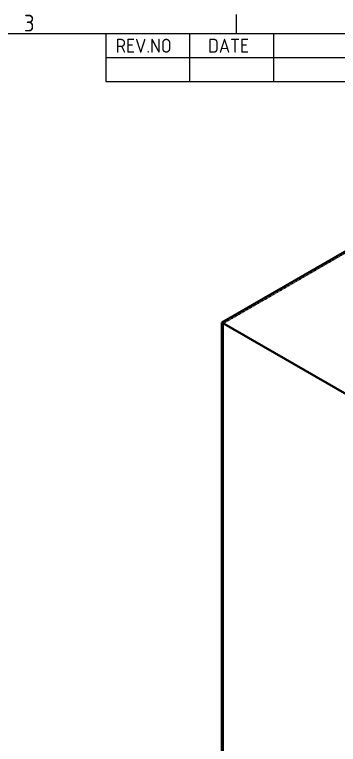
# Model space of a CAD drawing. Header units: millimetres. Extents: x 0 to 3567, y 0 to 2523.
# Drawn here: x 3002.1 to 3175.9, y 2081.6 to 2473.2 of the extents above; entities that cross this region are included whole.
import ezdxf

# ---------------------------------------------------------------- set-up
doc = ezdxf.new("R2010")
doc.units = ezdxf.units.MM
doc.header["$LTSCALE"] = 3
doc.linetypes.add('DASHED', pattern=[0.2067, 0.1654, -0.0413])
doc.layers.get('0').update_dxf_attribs({"color": 3, "lineweight": 25, "true_color": 0x00ff00})
for name, color, linetype, lineweight, true_color in [('가려진 것(ISO)', 2, 'DASHED', 18, 0xffff00), ('가시적인 것(ISO)', 3, 'Continuous', 40, 0x00ff00), ('기호(ISO)', 5, 'Continuous', 25, 0x0000ff)]:
    doc.layers.add(name, color=color, linetype=linetype, lineweight=lineweight, true_color=true_color)
doc.layers.add('경계(ISO)', color=7, linetype='Continuous', lineweight=25)
doc.styles.add('ISO ProportionalPSTEK', font='isocp.shx')
doc.styles.add('문자 텍스트_PSTEK_POSCO', font='isocp.shx')

# ---------------------------------------------------------------- blocks, each defined once
blk = doc.blocks.new('경계 Default Border')
at = {"layer": '경계(ISO)'}
blk.add_line((1040.37, 821), (1040.37, 824.4), dxfattribs=at)
at = {"layer": '경계(ISO)', "flags": 128}
blk.add_lwpolyline([(20, 20), (20, 821), (1169, 821), (1169, 20), (20, 20)], dxfattribs=at)
at = {"layer": '경계(ISO)', "color": 2, "true_color": 0xffff00, "insert": (1002.39, 821.37), "char_height": 3, "attachment_point": 7, "style": '문자 텍스트_PSTEK_POSCO'}
blk.add_mtext('3', dxfattribs=at)
blk = doc.blocks.new('리비전 내역')
at = {"layer": '기호(ISO)'}
for p, q in [((1017, 821), (1169, 821)), ((1017, 821), (1017, 816.72)), ((1032, 821), (1032, 816.72)), ((1047, 821), (1047, 816.72)), ((1124, 821), (1124, 816.72)), ((1139, 821), (1139, 816.72)), ((1154, 821), (1154, 816.72)), ((1169, 821), (1169, 816.72)), ((1017, 816.72), (1169, 816.72)), ((1017, 816.72), (1017, 812.44)), ((1032, 816.72), (1032, 812.44)), ((1047, 816.72), (1047, 812.44)), ((1124, 816.72), (1124, 812.44)), ((1139, 816.72), (1139, 812.44)), ((1154, 816.72), (1154, 812.44)), ((1169, 816.72), (1169, 812.44)), ((1017, 812.44), (1169, 812.44))]:
    blk.add_line(p, q, dxfattribs=at)
at = {"layer": '기호(ISO)', "color": 2, "true_color": 0xffff00, "char_height": 2.5, "attachment_point": 7, "style": 'ISO ProportionalPSTEK'}
for s, insert in [('REV.NO', (1018.79, 817.58)), ('DATE', (1035.31, 817.58)), ('DESCRIPTION OF REVISION', (1064.51, 817.58)), ('DRA.BY', (1125.48, 817.58)), ('CH.BY', (1141.86, 817.58)), ('APP.BY', (1155.48, 817.58))]:
    blk.add_mtext(s, dxfattribs=dict(at, insert=insert))

msp = doc.modelspace()

# ---------------------------------------------------------------- linework, layer by layer
at = {"layer": '가려진 것(ISO)'}
for p, q in [((3337.3976, 2436.3107), (3114.2347, 2307.4675)), ((3114.2347, 2307.4675), (3114.2347, 1981.1955))]:
    msp.add_line(p, q, dxfattribs=at)
at = {"layer": '가시적인 것(ISO)'}
for p, q in [((3338.2462, 2437.7804), (3113.3862, 2307.9574)), ((3113.3862, 2307.9574), (3113.3862, 1979.7258)), ((3113.3862, 2307.9574), (3189.7538, 2263.8666))]:
    msp.add_line(p, q, dxfattribs=at)

# ---------------------------------------------------------------- block references
at = {"xscale": 3, "yscale": 3, "zscale": 3}
msp.add_blockref('경계 Default Border', (0, 0), dxfattribs=at)
at = {"layer": '기호(ISO)', "xscale": 3, "yscale": 3, "zscale": 3}
msp.add_blockref('리비전 내역', (0, 0), dxfattribs=at)

doc.saveas('drawing.dxf')
